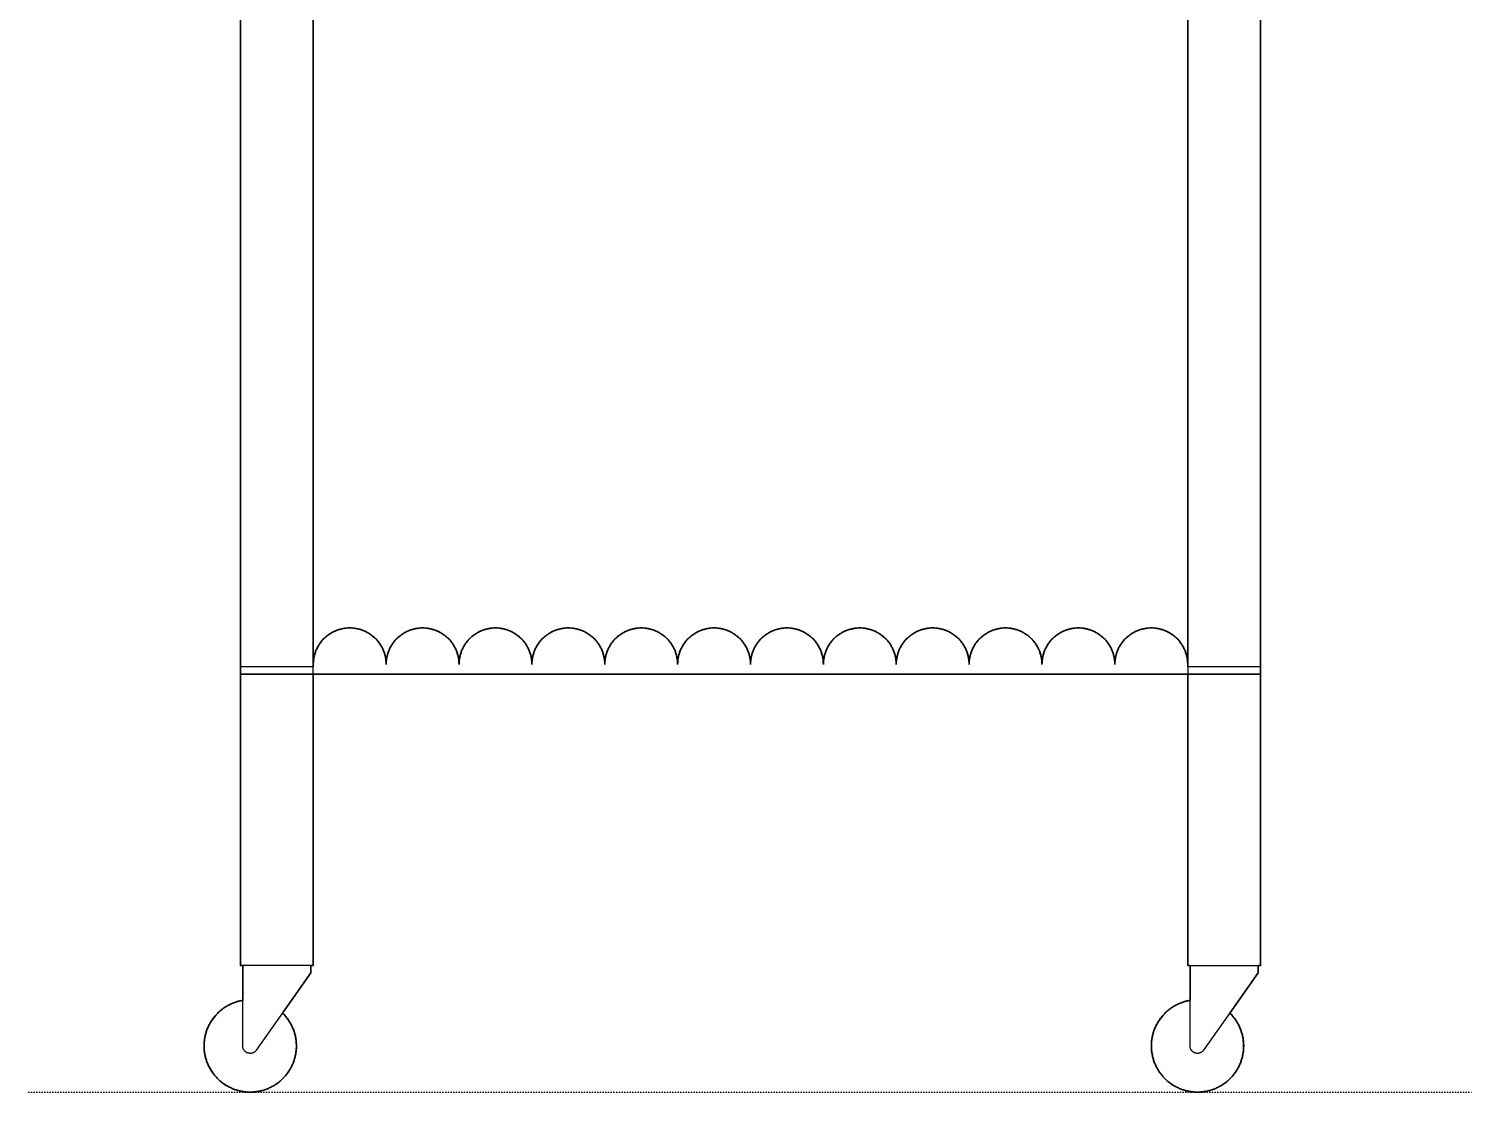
# Model space of a CAD drawing. Header units: millimetres. Extents: x 0 to 1565, y -726 to 877.
# Drawn here: x 971 to 1565, y 0 to 438 of the extents above; entities that cross this region are included whole.
import ezdxf

# ---------------------------------------------------------------- set-up
doc = ezdxf.new("R2010")
doc.units = ezdxf.units.MM
doc.linetypes.add('Dots', pattern=[1, 0, -1])
doc.layers.add('Blocks', color=7, linetype='Continuous')
for name, color, linetype, lineweight, true_color in [('Blocks$Inner', 7, 'Continuous', 25, 0x007f00), ('Blocks$Outline', 7, 'Continuous', 35, 0xff3f3f), ('Groud', 7, 'Dots', 25, 0x243775)]:
    doc.layers.add(name, color=color, linetype=linetype, lineweight=lineweight, true_color=true_color)

# ---------------------------------------------------------------- blocks, each defined once
blk = doc.blocks.new('Arcs High Trolley Side')
at = {"layer": 'Blocks$Inner'}
for p, q in [((101.73, 172.06), (102.1, 172.04)), ((492.1, 172.04), (492.46, 172.06)), ((116.13, 52.04), (88.06, 52.04))]:
    blk.add_line(p, q, dxfattribs=at)
for points in [[(117.1, 172.04), (117.1, 52.04), (116.13, 52.04), (116.13, 49.04), (93.64, 17.23), (93.58, 17.14), (93.51, 17.06), (93.44, 16.98), (93.37, 16.9), (93.3, 16.82), (93.22, 16.75), (93.14, 16.68), (93.06, 16.61), (92.98, 16.54), (92.89, 16.48), (92.8, 16.42), (92.71, 16.37), (92.62, 16.31), (92.53, 16.26), (92.43, 16.22), (92.33, 16.17), (92.24, 16.13), (92.14, 16.1), (92.03, 16.06), (91.93, 16.03), (91.83, 16.01), (91.73, 15.99), (91.62, 15.97), (91.52, 15.95), (91.41, 15.94), (91.3, 15.93), (91.2, 15.93), (91.09, 15.93), (90.99, 15.93), (90.88, 15.94), (90.77, 15.95), (90.67, 15.96), (90.56, 15.98), (90.46, 16), (90.36, 16.03), (90.25, 16.06), (90.15, 16.09), (90.05, 16.12), (89.95, 16.16), (89.86, 16.21), (89.76, 16.25), (89.67, 16.3), (89.57, 16.35), (89.48, 16.41), (89.39, 16.47), (89.31, 16.53), (89.22, 16.59), (89.14, 16.66), (89.06, 16.73), (88.98, 16.8), (88.91, 16.88), (88.84, 16.96), (88.77, 17.04), (88.7, 17.12), (88.64, 17.21), (88.58, 17.3), (88.52, 17.38), (88.47, 17.48), (88.41, 17.57), (88.37, 17.66), (88.32, 17.76), (88.28, 17.86), (88.24, 17.96), (88.21, 18.06), (88.18, 18.16), (88.15, 18.26), (88.13, 18.37), (88.11, 18.47), (88.09, 18.58), (88.08, 18.68), (88.07, 18.79), (88.06, 18.89), (88.06, 19), (88.06, 49.04), (88.06, 52.04), (87.1, 52.04), (87.1, 172.04), (87.1, 175.04), (87.1, 483.04)], [(507.1, 483.04), (507.1, 175.04), (477.1, 175.04), (477.1, 483.04)], [(117.1, 483.04), (117.1, 175.04), (87.1, 175.04)], [(478.06, 52.04), (477.1, 52.04), (477.1, 172.04), (117.1, 172.04), (117.1, 176.04)], [(477.1, 176.04), (477.1, 172.04)], [(506.13, 52.04), (506.13, 49.04), (483.64, 17.23), (483.58, 17.14), (483.51, 17.06), (483.44, 16.98), (483.37, 16.9), (483.3, 16.82), (483.22, 16.75), (483.14, 16.68), (483.06, 16.61), (482.98, 16.54), (482.89, 16.48), (482.8, 16.42), (482.71, 16.37), (482.62, 16.31), (482.53, 16.26), (482.43, 16.22), (482.33, 16.17), (482.24, 16.13), (482.14, 16.1), (482.03, 16.06), (481.93, 16.03), (481.83, 16.01), (481.73, 15.99), (481.62, 15.97), (481.52, 15.95), (481.41, 15.94), (481.3, 15.93), (481.2, 15.93), (481.09, 15.93), (480.99, 15.93), (480.88, 15.94), (480.77, 15.95), (480.67, 15.96), (480.56, 15.98), (480.46, 16), (480.36, 16.03), (480.25, 16.06), (480.15, 16.09), (480.05, 16.12), (479.95, 16.16), (479.86, 16.21), (479.76, 16.25), (479.67, 16.3), (479.57, 16.35), (479.48, 16.41), (479.39, 16.47), (479.31, 16.53), (479.22, 16.59), (479.14, 16.66), (479.06, 16.73), (478.98, 16.8), (478.91, 16.88), (478.84, 16.96), (478.77, 17.04), (478.7, 17.12), (478.64, 17.21), (478.58, 17.3), (478.52, 17.38), (478.47, 17.48), (478.41, 17.57), (478.37, 17.66), (478.32, 17.76), (478.28, 17.86), (478.24, 17.96), (478.21, 18.06), (478.18, 18.16), (478.15, 18.26), (478.13, 18.37), (478.11, 18.47), (478.09, 18.58), (478.08, 18.68), (478.07, 18.79), (478.06, 18.89), (478.06, 19), (478.06, 49.04), (478.06, 52.04), (506.13, 52.04), (507.1, 52.04), (507.1, 172.04), (507.1, 175.04)]]:
    blk.add_lwpolyline(points, dxfattribs=at)
for points in [[(87.1, 172.04, 0), (117.1, 172.04, 0), (87.1, 172.04, 0)], [(507.1, 172.04, 0), (477.1, 172.04, 0), (507.1, 172.04, 0)]]:
    blk.add_polyline3d(points, dxfattribs=at)
at = {"layer": 'Blocks$Inner', "extrusion": (0, 0, -1)}
for centre in [(-132.1, 176.04), (-162.1, 176.04), (-192.1, 176.04), (-222.1, 176.04), (-252.1, 176.04), (-282.1, 176.04), (-312.1, 176.04), (-342.1, 176.04), (-372.1, 176.04), (-402.1, 176.04), (-432.1, 176.04), (-462.1, 176.04)]:
    blk.add_arc(centre, 15, 0, 180, dxfattribs=at)
at = {"layer": 'Blocks$Inner'}
for centre, start, end in [((91.14, 18.98), 99.31683, 45.4788), ((481.14, 18.98), 99.32192, 45.48296)]:
    blk.add_arc(centre, 19, start, end, dxfattribs=at)
at = {"layer": 'Blocks$Outline'}
for points in [[(88.06, 37.74), (88.06, 49.04), (88.06, 52.04), (87.1, 52.04), (87.1, 172.04), (87.1, 175.04), (87.1, 483.04), (87.1, 515.04)], [(477.1, 176.21), (477.1, 483.04), (477.1, 515.04), (117.1, 515.04), (117.1, 483.04), (117.1, 176.21)], [(507.1, 515.04), (507.1, 483.04), (507.1, 175.04)], [(507.1, 175.04), (507.1, 172.04), (507.1, 52.04), (506.13, 52.04)], [(477.1, 172.04), (117.1, 172.04)], [(117.1, 172.04), (117.1, 52.04)], [(477.1, 52.04), (477.1, 172.04)], [(116.13, 52.04), (116.13, 49.04), (104.46, 32.53)], [(117.1, 52.04), (116.13, 52.04)], [(478.06, 52.04), (477.1, 52.04)], [(478.06, 37.74), (478.06, 49.04), (478.06, 52.04)], [(506.13, 52.04), (506.13, 49.04), (494.46, 32.53)]]:
    blk.add_lwpolyline(points, dxfattribs=at)
for points, weights, knots in [([(117.1, 176.21), (117.26, 191.04), (132.1, 191.04), (147.02, 191.04), (147.1, 176.12)], [0.995459431157, 0.709394941327, 1, 0.708250860368, 0.997720779482], [-46.939818, -46.939818, -46.939818, -23.561945, -23.561945, -0.092036, -0.092036, -0.092036]), ([(147.1, 176.12), (147.18, 191.04), (162.1, 191.04), (177.02, 191.04), (177.1, 176.12)], [0.99772071012, 0.708250895322, 1, 0.708250860368, 0.997720779482], [0.092039, 0.092039, 0.092039, 23.561945, 23.561945, 47.031854, 47.031854, 47.031854]), ([(177.1, 176.12), (177.18, 191.04), (192.1, 191.04), (207.02, 191.04), (207.1, 176.12)], [0.99772071012, 0.708250895322, 1, 0.708250895322, 0.99772071012], [-47.031851, -47.031851, -47.031851, -23.561945, -23.561945, -0.092039, -0.092039, -0.092039]), ([(207.1, 176.12), (207.18, 191.04), (222.1, 191.04), (237.02, 191.04), (237.1, 176.12)], [0.99772077951, 0.708250860354, 1, 0.708250860312, 0.997720779594], [0.092036, 0.092036, 0.092036, 23.561945, 23.561945, 47.031854, 47.031854, 47.031854]), ([(237.1, 176.12), (237.18, 191.04), (252.1, 191.04), (267.02, 191.04), (267.1, 176.12)], [0.99772071012, 0.708250895322, 1, 0.708250860342, 0.997720779534], [-47.031851, -47.031851, -47.031851, -23.561945, -23.561945, -0.092036, -0.092036, -0.092036]), ([(267.1, 176.12), (267.18, 191.04), (282.1, 191.04), (297.02, 191.04), (297.1, 176.12)], [0.99772071012, 0.708250895323, 1, 0.708250895322, 0.99772071012], [0.092039, 0.092039, 0.092039, 23.561945, 23.561945, 47.031851, 47.031851, 47.031851]), ([(297.1, 176.12), (297.18, 191.04), (312.1, 191.04), (327.02, 191.04), (327.1, 176.12)], [0.997720779482, 0.708250860368, 1, 0.708250895323, 0.99772071012], [-47.031854, -47.031854, -47.031854, -23.561945, -23.561945, -0.092039, -0.092039, -0.092039]), ([(327.1, 176.12), (327.18, 191.04), (342.1, 191.04), (357.02, 191.04), (357.1, 176.12)], [0.997720779482, 0.708250860368, 1, 0.708250860368, 0.997720779482], [0.092036, 0.092036, 0.092036, 23.561945, 23.561945, 47.031854, 47.031854, 47.031854]), ([(357.1, 176.12), (357.18, 191.04), (372.1, 191.04), (387.02, 191.04), (387.1, 176.12)], [0.99772071012, 0.708250895322, 1, 0.708250860368, 0.997720779482], [-47.031851, -47.031851, -47.031851, -23.561945, -23.561945, -0.092036, -0.092036, -0.092036]), ([(387.1, 176.12), (387.18, 191.04), (402.1, 191.04), (417.02, 191.04), (417.1, 176.12)], [0.99772071012, 0.708250895323, 1, 0.708250895322, 0.99772071012], [0.092039, 0.092039, 0.092039, 23.561945, 23.561945, 47.031851, 47.031851, 47.031851]), ([(417.1, 176.12), (417.18, 191.04), (432.1, 191.04), (447.02, 191.04), (447.1, 176.12)], [0.997720779483, 0.708250860368, 1, 0.708250895322, 0.99772071012], [-47.031854, -47.031854, -47.031854, -23.561945, -23.561945, -0.092039, -0.092039, -0.092039]), ([(447.1, 176.12), (447.18, 191.04), (462.1, 191.04), (476.93, 191.04), (477.1, 176.21)], [0.997720779601, 0.708250860308, 1, 0.709394938989, 0.995459435759], [0.092036, 0.092036, 0.092036, 23.561945, 23.561945, 46.939818, 46.939818, 46.939818]), ([(104.46, 32.53), (115.15, 22.02), (107.42, 9.18), (99.68, -3.66), (85.39, 0.87), (71.1, 5.4), (72.18, 20.36), (73.27, 35.31), (88.06, 37.74)], [1, 0.78509811129, 1, 0.78509811129, 1, 0.78509811129, 1, 0.78509811129, 1], [-134.492176, -134.492176, -134.492176, -109.104665, -109.104665, -83.717154, -83.717154, -58.329643, -58.329643, -32.942132, -32.942132, -32.942132]), ([(494.46, 32.53), (505.15, 22.02), (497.42, 9.18), (489.68, -3.66), (475.39, 0.87), (461.1, 5.4), (462.18, 20.36), (463.27, 35.31), (478.06, 37.74)], [1, 0.78509937439, 1, 0.78509937439, 1, 0.78509937439, 1, 0.78509937439, 1], [-134.493555, -134.493555, -134.493555, -109.106122, -109.106122, -83.718688, -83.718688, -58.331255, -58.331255, -32.943821, -32.943821, -32.943821])]:
    blk.add_rational_spline(points, weights, degree=2, knots=knots, dxfattribs=at)

msp = doc.modelspace()

# ---------------------------------------------------------------- linework, layer by layer
at = {"layer": 'Groud'}
msp.add_lwpolyline([(970.96, 0), (1565.16, 0)], dxfattribs=at)

# ---------------------------------------------------------------- block references
at = {"layer": 'Blocks'}
msp.add_blockref('Arcs High Trolley Side', (970.96, 0), dxfattribs=at)

doc.saveas('drawing.dxf')
